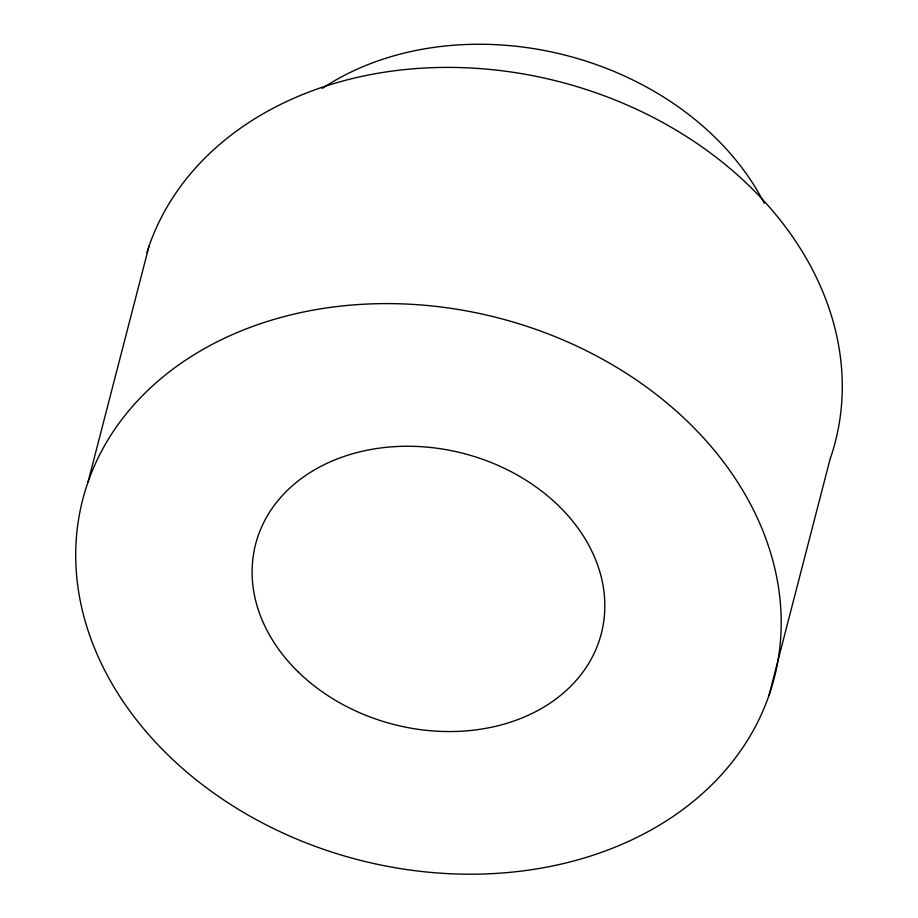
<?xml version="1.0" encoding="UTF-8"?>
<svg xmlns="http://www.w3.org/2000/svg" width="918" height="918" viewBox="0 0 918 918"><rect width="100%" height="100%" fill="white"/><g stroke="black" fill="none" stroke-linecap="round" stroke-linejoin="round"><path stroke-width="1.38" d="M87.99 482.202L149.072 245.99M768.928 695.603A357.091 279.841 14.5 0 0 338.099 306.405A357.091 279.841 14.5 0 0 178.344 764.694A357.091 279.841 14.5 0 0 768.928 695.603L830.01 459.39A357.091 279.841 14.5 0 0 577.514 86.785A357.091 279.841 14.5 0 0 146.88 252.622M322.298 88.403A278.521 218.277 14.5 0 1 764.327 203.348M298.499 672.205A178.54 139.926 14.5 0 0 596.7 647.534A178.54 139.926 14.5 0 0 390.173 446.963A178.54 139.926 14.5 0 0 298.499 672.205"/></g></svg>
